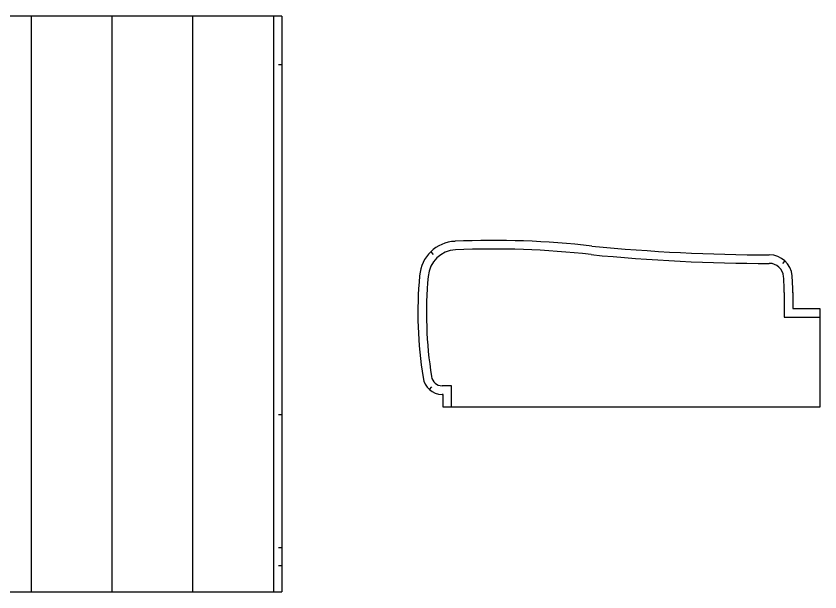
# Model space of a CAD drawing. Header units: millimetres. Extents: x 1725838 to 1745173, y -304752 to -289676.
# Drawn here: x 1734023 to 1735147, y -301665 to -300859 of the extents above; entities that cross this region are included whole.
import ezdxf

# ---------------------------------------------------------------- set-up
doc = ezdxf.new("R2010")
doc.units = ezdxf.units.MM
for name, color, linetype in [('剪口线', 7, 'Continuous'), ('文字', 7, 'Continuous'), ('缝头内线', 7, 'Continuous')]:
    doc.layers.add(name, color=color, linetype=linetype)

msp = doc.modelspace()

# ---------------------------------------------------------------- linework, layer by layer
for p, q in [((1734394.4, -300859), (1733391.7, -300859)), ((1734394.4, -300859), (1734394.4, -301664.8)), ((1733580.1, -301664.8), (1734394.4, -301664.8))]:
    msp.add_line(p, q)
at = {"lineweight": -3}
for p, q in [((1735108.6, -301246), (1735108.6, -301268.4)), ((1735108.6, -301268.4), (1735146.6, -301268.4)), ((1735146.6, -301268.4), (1735146.6, -301406.4)), ((1734619.6, -301388.4), (1734618.4, -301388.4)), ((1734619.6, -301406.4), (1734619.6, -301388.4)), ((1735146.6, -301406.4), (1734619.6, -301406.4))]:
    msp.add_line(p, q, dxfattribs=at)
for centre, radius, start, end in [((1734638.7, -301226.2), 52, 92.5259, 175.7383), ((1734690, -302388.9), 1215.9, 83.4917, 92.5259), ((1735077.6, -298631.8), 2561.3, 264.4039, 269.9597), ((1735075.8, -301225.1), 32, 4.6232, 89.9597), ((1735148.8, -301275.1), 564.4, 174.6341, 189.1588), ((1734834.1, -301244.7), 274.5, 359.7117, 4.6232), ((1734618.4, -301361.4), 27, 187.4932, 270)]:
    msp.add_arc(centre, radius, start, end, dxfattribs=at)
at = {"layer": '剪口线', "color": 2}
for p, q in [((1734394.4, -300927.3), (1734389.4, -300927.3)), ((1734602.5, -301188.9), (1734606, -301192.5)), ((1735097.5, -301201.6), (1735094.1, -301205.3)), ((1734600.6, -301381.7), (1734603.9, -301378)), ((1734394.4, -301416.9), (1734389.4, -301416.9)), ((1734394.4, -301602.9), (1734389.4, -301602.9)), ((1734394.4, -301628.1), (1734389.4, -301628.1))]:
    msp.add_line(p, q, dxfattribs=at)
at = {"layer": '文字', "color": 3}
for p, q in [((1734043.6, -300859), (1734043.6, -301664.8)), ((1734156.5, -300859), (1734156.5, -301664.8)), ((1734269.5, -300859), (1734269.5, -301664.8))]:
    msp.add_line(p, q, dxfattribs=at)
at = {"layer": '缝头内线', "color": 1}
for p, q in [((1734382.4, -300859), (1734382.4, -301664.8)), ((1735096.6, -301246), (1735096.6, -301280.4)), ((1735096.6, -301280.4), (1735146.6, -301280.4)), ((1734631.6, -301376.4), (1734618.4, -301376.4)), ((1734631.6, -301406.4), (1734631.6, -301376.4))]:
    msp.add_line(p, q, dxfattribs=at)
for centre, radius, start, end in [((1734638.7, -301226.2), 40, 92.5259, 175.8939), ((1734690, -302388.9), 1203.9, 83.4872, 92.5259), ((1735077.6, -298631.8), 2573.3, 264.4017, 269.9597), ((1735075.8, -301225.1), 20, 4.6232, 89.9597), ((1735148.8, -301275.1), 552.4, 174.6214, 189.1794), ((1734834.1, -301244.7), 262.5, 359.7052, 4.6232), ((1734618.4, -301361.4), 15, 186.9206, 270)]:
    msp.add_arc(centre, radius, start, end, dxfattribs=at)

doc.saveas('drawing.dxf')
